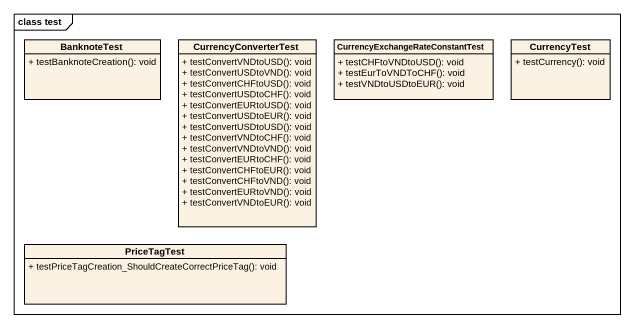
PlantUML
@startuml
mainframe class test
hide circle
hide empty members
skinparam classAttributeIconSize 0
class BanknoteTest {
  + testBanknoteCreation(): void
}
class CurrencyConverterTest {
  + testConvertVNDtoUSD(): void
  + testConvertUSDtoVND(): void
  + testConvertCHFtoUSD(): void
  + testConvertUSDtoCHF(): void
  + testConvertEURtoUSD(): void
  + testConvertUSDtoEUR(): void
  + testConvertUSDtoUSD(): void
  + testConvertVNDtoCHF(): void
  + testConvertVNDtoVND(): void
  + testConvertEURtoCHF(): void
  + testConvertCHFtoEUR(): void
  + testConvertCHFtoVND(): void
  + testConvertEURtoVND(): void
  + testConvertVNDtoEUR(): void
}
class "CurrencyExchangeRateConstantTest" as CurrencyExchangeRateConstant {
  + testCHFtoVNDtoUSD(): void
  + testEurToVNDToCHF(): void
  + testVNDtoUSDtoEUR(): void
}
class CurrencyTest {
  + testCurrency(): void
}
class PriceTagTest {
  + testPriceTagCreation_ShouldCreateCorrectPriceTag(): void
}
@enduml
